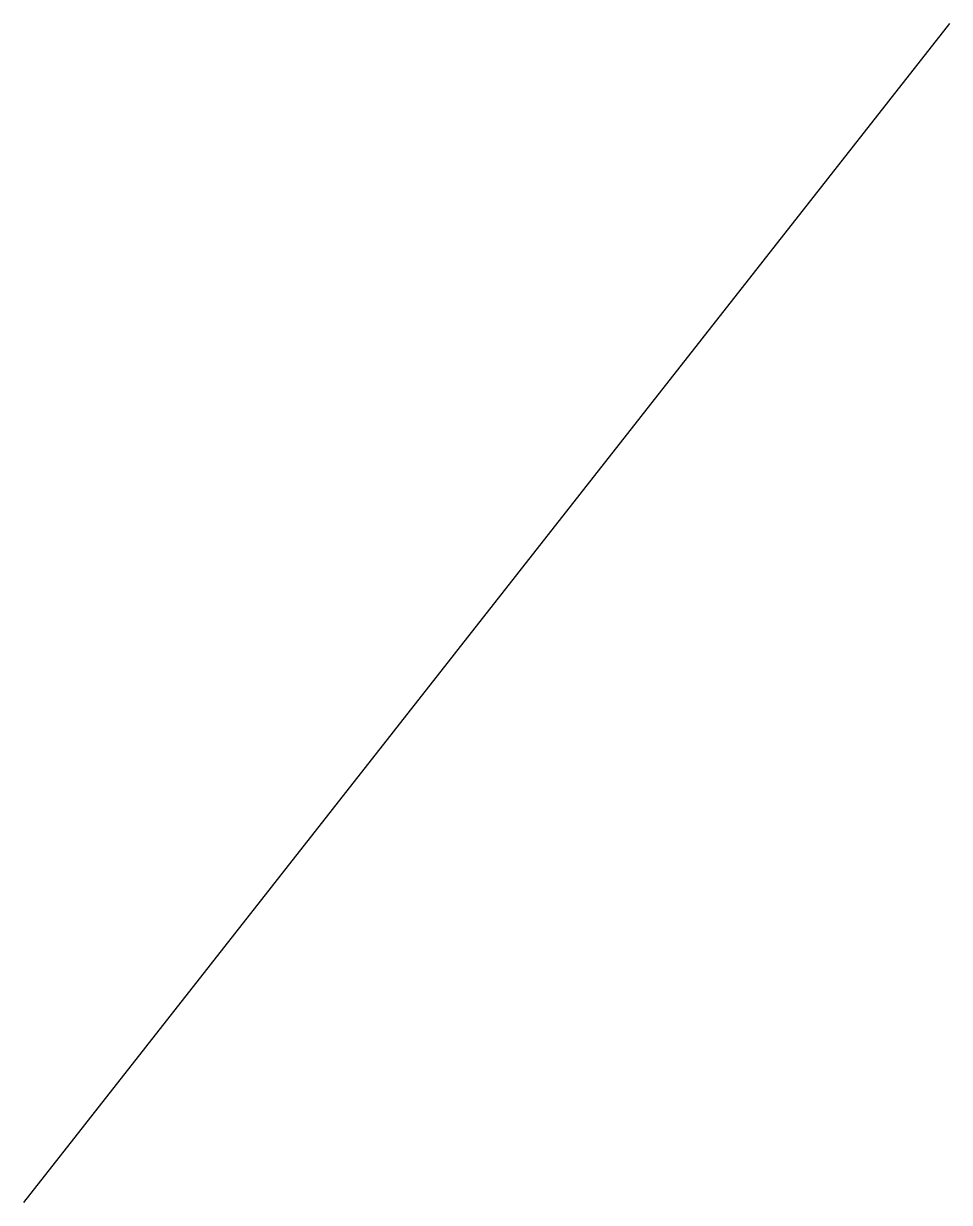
# Model space of a CAD drawing. Header units: millimetres. Extents: x -11 to 0, y -26 to -12.
import ezdxf

# ---------------------------------------------------------------- set-up
doc = ezdxf.new("R2010")
doc.units = ezdxf.units.MM
doc.header["$MEASUREMENT"] = 0
doc.layers.get('0').update_dxf_attribs({"lineweight": 25, "true_color": 0xffffff})

msp = doc.modelspace()

# ---------------------------------------------------------------- linework, layer by layer
msp.add_line((0, -12), (-11, -26))

doc.saveas('drawing.dxf')
